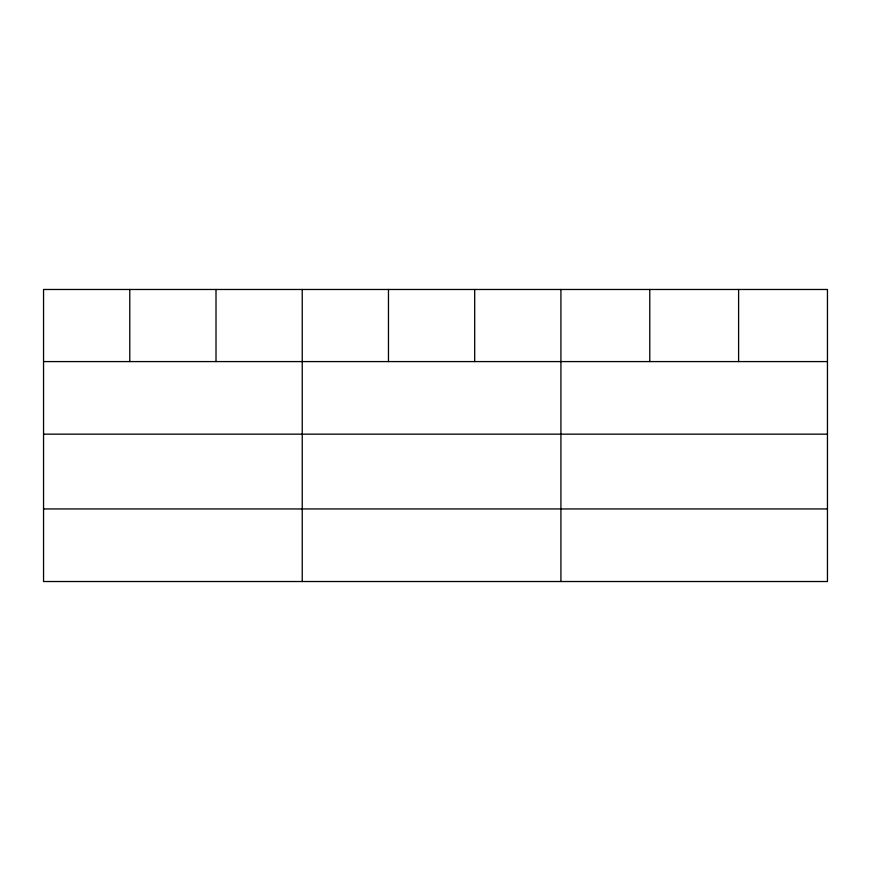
<?xml version="1.0" encoding="UTF-8"?>
<svg xmlns="http://www.w3.org/2000/svg" width="871" height="871" viewBox="0 0 871 871"><rect width="100%" height="100%" fill="white"/><g stroke="black" fill="none" stroke-linecap="round" stroke-linejoin="round"><path stroke-width="1.31" d="M827.45 434.161L827.45 289.477L43.55 289.477L43.55 581.523L827.45 581.523L827.45 434.161L43.55 434.161M43.55 361.585L827.45 361.585M43.55 508.947L827.45 508.947M738.608 289.477L738.608 361.585M649.766 289.477L649.766 361.585M560.924 289.477L560.924 581.523M474.695 289.477L474.695 361.585M388.466 289.477L388.466 361.585M302.237 289.477L302.237 581.523M216.008 289.477L216.008 361.585M129.779 289.477L129.779 361.585"/></g></svg>
